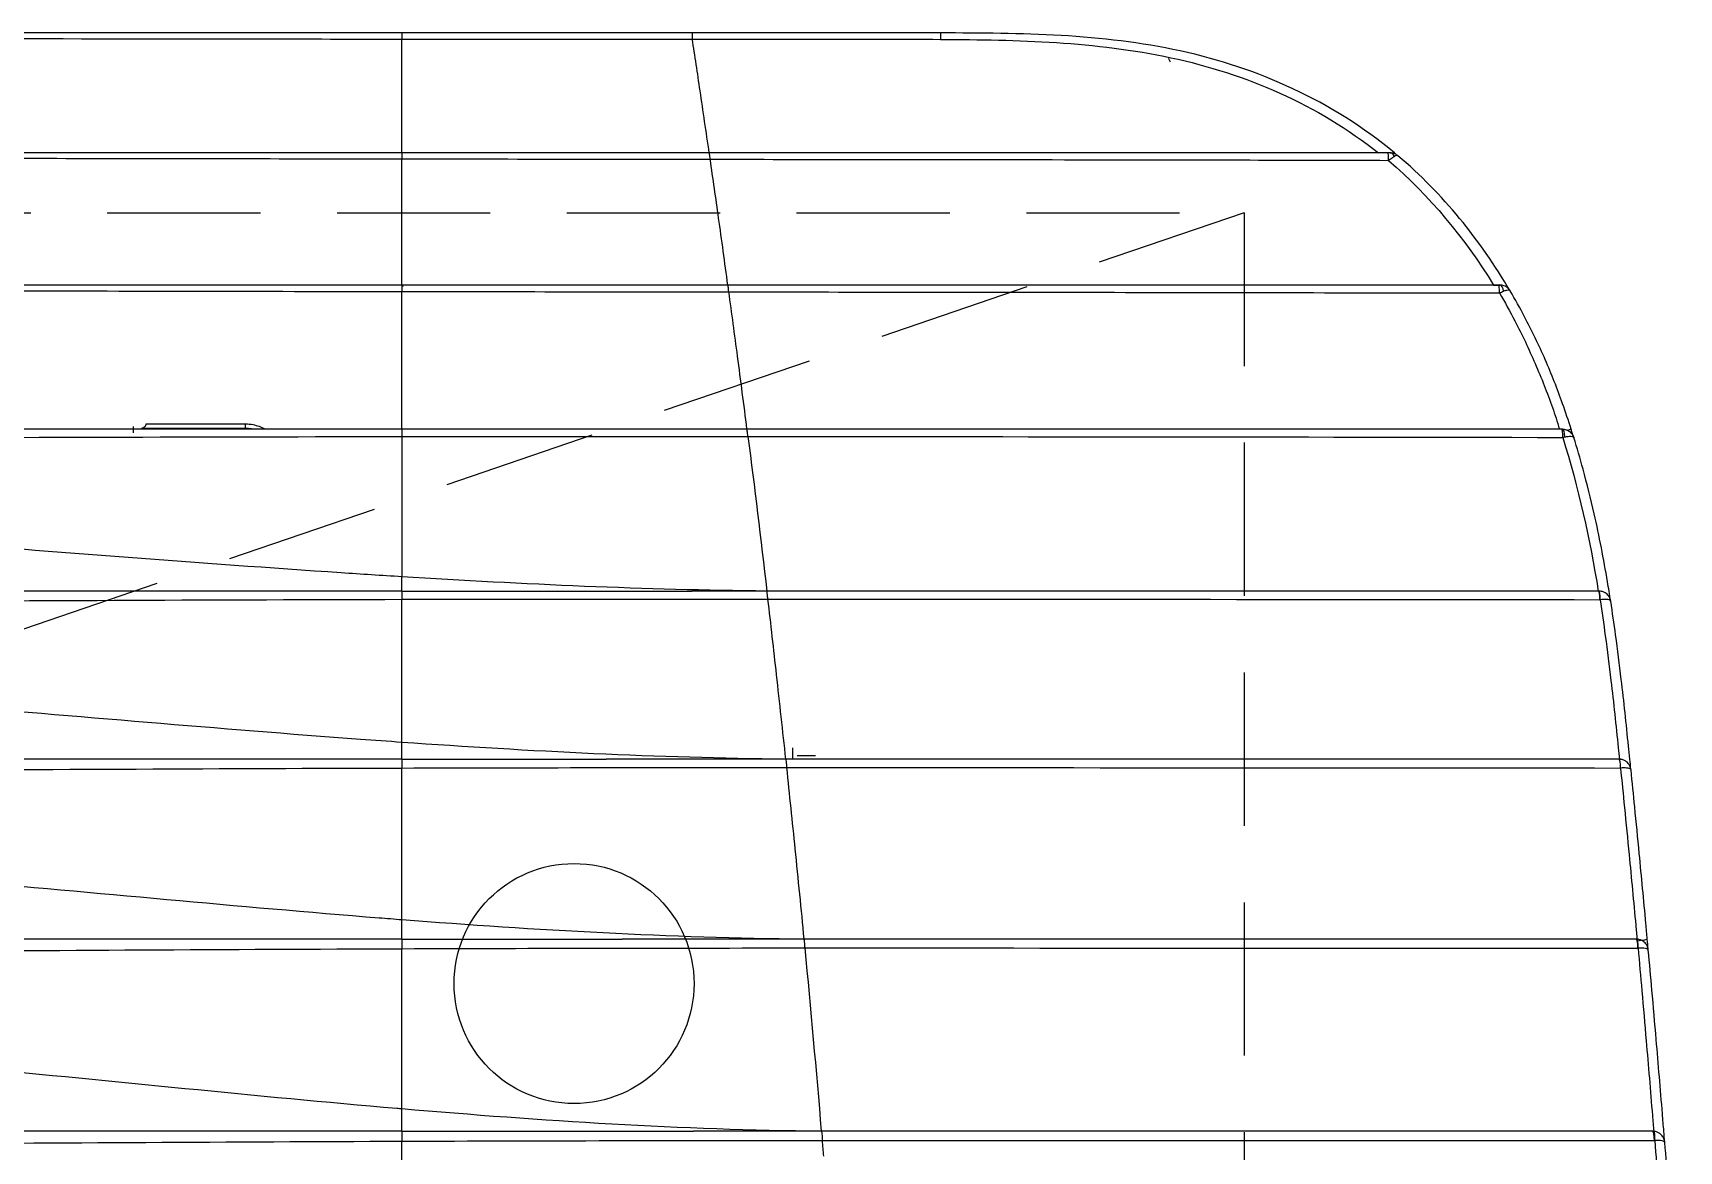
# Model space of a CAD drawing. Header units: inches. Extents: x -4181 to 116552, y 25636 to 44656.
# Drawn here: x 20272.8 to 20407.2, y 39622.4 to 39713.6 of the extents above; entities that cross this region are included whole.
import ezdxf

# ---------------------------------------------------------------- set-up
doc = ezdxf.new("R2010")
doc.units = ezdxf.units.IN
doc.header["$LTSCALE"] = 50
doc.header["$MEASUREMENT"] = 0
doc.linetypes.add('HIDDEN', pattern=[0.375, 0.25, -0.125])

# ---------------------------------------------------------------- blocks, each defined once
blk = doc.blocks.new('acrjtlf')
at = {"color": 1, "linetype": 'HIDDEN'}
blk.add_line((1570010.6, 1745562.22), (1571303.38, 1746002.87), dxfattribs=at)
at = {"color": 8}
for p, q in [((1569977.26, 1745637.14), (1569977.26, 1745637.14)), ((1569978.6, 1745621.48), (1569978.6, 1745621.48)), ((1570047.08, 1745606.49), (1570045.58, 1745606.49)), ((1570061.12, 1745579.86), (1570061.12, 1745579.86)), ((1570093.98, 1745579.81), (1570093.98, 1745579.86)), ((1569989.75, 1745568.11), (1569989.74, 1745568.11)), ((1570054.28, 1745568.11), (1570054.28, 1745568.11))]:
    blk.add_line(p, q, dxfattribs=at)
at = {"color": 1, "linetype": 'HIDDEN'}
blk.add_lwpolyline([(1571303.38, 1746002.87), (1571303.38, 1745562.22), (1570010.6, 1745562.22), (1570010.6, 1746002.87)], close=True, dxfattribs=at)
at = {"color": 8, "ltscale": 5}
blk.add_circle((1570065.29, 1745625.09), 9.79, dxfattribs=at)
at = {"color": 8}
for centre, major_axis, ratio, start_param, end_param in [((1569977.24, 1745637.93), (0.066, 0.781), 0.161273, 1.629867, 3.14204), ((1569977.26, 1745637.93), (0, -0.783), 0.165536, 4.757669, 6.283185), ((1569978.59, 1745622.26), (0.051, 0.782), 0.150698, 1.642644, 3.141934), ((1569978.6, 1745622.26), (0, -0.783), 0.154906, 4.774382, 6.283185), ((1569980.01, 1745607.57), (0.032, 0.783), 0.136296, 1.657406, 3.14181), ((1569980.01, 1745607.57), (0, -0.783), 0.139682, 4.79332, 6.283185), ((1569981.66, 1745593.86), (0, 0.783), 0.145746, 1.678566, 3.141593), ((1569981.67, 1745593.86), (0, -0.783), 0.119511, 4.816375, 6.283185), ((1569984.64, 1745580.64), (0, -0.783), 0.265872, 4.896749, 6.283185), ((1569984.68, 1745580.64), (0, -0.783), 0.09375, 4.847187, 6.283185), ((1570092.12, 1745579.52), (0, -0.294), 0.031187, 3.141593, 4.985372), ((1569989.74, 1745568.89), (0, 0.783), 0.414276, 1.924747, 3.141593), ((1569989.83, 1745568.89), (0, -0.783), 0.065781, 4.887072, 6.283185), ((1570079.07, 1745568), (0.185, 0.228), 0.187592, 5.682169, 6.283185), ((1569998.69, 1745558.12), (0, 0.783), 0.561889, 2.263316, 3.141593), ((1569998.86, 1745558.12), (0, -0.783), 0.036559, 4.947692, 6.283185), ((1570016.62, 1745550.11), (-0.173, 0.458), 0.136261, 1.898046, 3.142386)]:
    blk.add_ellipse(centre, major_axis=major_axis, ratio=ratio, start_param=start_param, end_param=end_param, dxfattribs=at)
for points, degree, knots in [([(1569975.12, 1745653.79), (1569975.12, 1745653.79), (1569975.12, 1745653.79), (1569975.15, 1745653.27), (1569975.19, 1745652.75), (1569975.37, 1745650.09), (1569975.53, 1745647.96), (1569975.79, 1745644.4), (1569975.9, 1745642.98), (1569976.1, 1745640.38), (1569976.19, 1745639.21), (1569976.28, 1745638.05)], 3, [0, 0, 0, 0, 0.000004, 0.000004, 0.099857, 0.099857, 0.50649, 0.50649, 0.77742, 0.77742, 1, 1, 1, 1]), ([(1569977.11, 1745637.89), (1569977.01, 1745639.13), (1569976.92, 1745640.37), (1569976.71, 1745643.05), (1569976.6, 1745644.48), (1569976.34, 1745648.06), (1569976.18, 1745650.21), (1569976, 1745652.84), (1569975.97, 1745653.31), (1569975.94, 1745653.79), (1569975.94, 1745653.79), (1569975.94, 1745653.79)], 3, [0, 0, 0, 0, 0.233824, 0.233824, 0.504066, 0.504066, 0.909668, 0.909668, 0.999996, 0.999996, 1, 1, 1, 1]), ([(1570079.34, 1745651.74), (1570079.34, 1745650.65), (1570079.34, 1745648.45), (1570079.34, 1745645.06), (1570079.34, 1745641.55), (1570079.34, 1745639.16), (1570079.34, 1745637.95)], 3, [0, 0, 0, 0, 0.238876, 0.485318, 0.739101, 1, 1, 1, 1]), ([(1569976.28, 1745638.05), (1569976.28, 1745638.05), (1569976.28, 1745638.04), (1569976.29, 1745638.03), (1569976.3, 1745638.01), (1569976.34, 1745637.98), (1569976.37, 1745637.96), (1569976.46, 1745637.93), (1569976.54, 1745637.92), (1569976.69, 1745637.9), (1569976.77, 1745637.89), (1569976.93, 1745637.89), (1569977.02, 1745637.89), (1569977.11, 1745637.89)], 3, [0, 0, 0, 0, 0.004579, 0.004579, 0.181838, 0.181838, 0.349144, 0.349144, 0.6109, 0.6109, 0.796796, 0.796796, 1, 1, 1, 1]), ([(1569976.28, 1745638.05), (1569976.28, 1745638.04), (1569976.28, 1745638.04), (1569976.29, 1745637.96), (1569976.31, 1745637.88), (1569976.36, 1745637.73), (1569976.39, 1745637.66), (1569976.5, 1745637.5), (1569976.58, 1745637.41), (1569976.75, 1745637.28), (1569976.82, 1745637.24), (1569976.99, 1745637.18), (1569977.08, 1745637.16), (1569977.18, 1745637.15)], 3, [0, 0, 0, 0, 0.004579, 0.004579, 0.181841, 0.181841, 0.349149, 0.349149, 0.610898, 0.610898, 0.796793, 0.796793, 1, 1, 1, 1]), ([(1570045.03, 1745637.89), (1570039.37, 1745637.89), (1570033.71, 1745637.89), (1570022.25, 1745637.89), (1570016.44, 1745637.89), (1570004.18, 1745637.89), (1569997.74, 1745637.89), (1569986.58, 1745637.89), (1569981.85, 1745637.89), (1569977.13, 1745637.89)], 3, [0, 0, 0, 0, 0.249054, 0.249054, 0.505367, 0.505367, 0.790188, 0.790188, 1, 1, 1, 1]), ([(1570045.09, 1745637.14), (1570045.09, 1745637.16), (1570045.08, 1745637.2), (1570045.06, 1745637.5), (1570045.04, 1745637.76), (1570045.03, 1745637.89)], 3, [0, 0, 0, 0, 0.333195, 0.666203, 1, 1, 1, 1]), ([(1570162.93, 1745638.33), (1570148.99, 1745638.33), (1570135.06, 1745638.25), (1570107.19, 1745638.08), (1570093.26, 1745638), (1570079.34, 1745637.95)], 3, [0, 0, 0, 0, 0.5, 0.5, 1, 1, 1, 1]), ([(1570079.34, 1745637.14), (1570079.34, 1745637.18), (1570079.34, 1745637.23), (1570079.34, 1745637.59), (1570079.34, 1745637.84), (1570079.34, 1745637.95)], 3, [0, 0, 0, 0, 0.392153, 0.725723, 1, 1, 1, 1]), ([(1569976.36, 1745637.14), (1569976.36, 1745637.14), (1569976.36, 1745637.14), (1569976.4, 1745636.67), (1569976.44, 1745636.19), (1569976.64, 1745633.7), (1569976.81, 1745631.68), (1569977.1, 1745628.32), (1569977.21, 1745626.97), (1569977.43, 1745624.54), (1569977.53, 1745623.45), (1569977.63, 1745622.37)], 3, [0, 0, 0, 0, 0.000004, 0.000004, 0.096735, 0.096735, 0.506429, 0.506429, 0.779373, 0.779373, 1, 1, 1, 1]), ([(1569978.47, 1745622.21), (1569978.36, 1745623.37), (1569978.26, 1745624.53), (1569978.03, 1745627.04), (1569977.92, 1745628.4), (1569977.63, 1745631.79), (1569977.46, 1745633.83), (1569977.26, 1745636.29), (1569977.22, 1745636.72), (1569977.19, 1745637.14), (1569977.19, 1745637.14), (1569977.19, 1745637.14)], 3, [0, 0, 0, 0, 0.232545, 0.232545, 0.504897, 0.504897, 0.913704, 0.913704, 0.999996, 0.999996, 1, 1, 1, 1]), ([(1569977.26, 1745637.14), (1569981.97, 1745637.14), (1569986.7, 1745637.14), (1569997.85, 1745637.14), (1570004.28, 1745637.14), (1570016.53, 1745637.14), (1570022.33, 1745637.14), (1570033.79, 1745637.14), (1570039.44, 1745637.14), (1570045.09, 1745637.14)], 3, [0, 0, 0, 0, 0.20974, 0.20974, 0.494552, 0.494552, 0.750903, 0.750903, 1, 1, 1, 1]), ([(1570079.34, 1745635.32), (1570079.48, 1745635.31), (1570091.17, 1745634.31), (1570102.82, 1745633.06), (1570114.34, 1745631.99)], 3, [0, 0, 0, 0, 0.011752, 1, 1, 1, 1]), ([(1570079.34, 1745635.32), (1570079.34, 1745634.29), (1570079.34, 1745632.2), (1570079.34, 1745628.98), (1570079.34, 1745625.65), (1570079.34, 1745623.39), (1570079.34, 1745622.25)], 3, [0, 0, 0, 0, 0.238679, 0.484981, 0.738792, 1, 1, 1, 1]), ([(1569977.63, 1745622.37), (1569977.63, 1745622.37), (1569977.63, 1745622.37), (1569977.63, 1745622.36), (1569977.63, 1745622.36), (1569977.63, 1745622.34), (1569977.64, 1745622.32), (1569977.68, 1745622.29), (1569977.71, 1745622.28), (1569977.81, 1745622.25), (1569977.89, 1745622.23), (1569978.05, 1745622.21), (1569978.12, 1745622.21), (1569978.28, 1745622.21), (1569978.37, 1745622.21), (1569978.47, 1745622.21)], 3, [0, 0, 0, 0, 0.004554, 0.004554, 0.044272, 0.044272, 0.184889, 0.184889, 0.355045, 0.355045, 0.613023, 0.613023, 0.798214, 0.798214, 1, 1, 1, 1]), ([(1569977.63, 1745622.37), (1569977.63, 1745622.37), (1569977.63, 1745622.36), (1569977.63, 1745622.34), (1569977.63, 1745622.32), (1569977.64, 1745622.24), (1569977.66, 1745622.18), (1569977.71, 1745622.05), (1569977.74, 1745621.98), (1569977.85, 1745621.81), (1569977.94, 1745621.73), (1569978.1, 1745621.61), (1569978.18, 1745621.57), (1569978.35, 1745621.5), (1569978.44, 1745621.48), (1569978.54, 1745621.48)], 3, [0, 0, 0, 0, 0.004555, 0.004555, 0.044275, 0.044275, 0.184893, 0.184893, 0.355049, 0.355049, 0.61302, 0.61302, 0.79821, 0.79821, 1, 1, 1, 1]), ([(1569977.71, 1745621.48), (1569977.71, 1745621.48), (1569977.71, 1745621.48), (1569977.75, 1745621.05), (1569977.79, 1745620.62), (1569978, 1745618.29), (1569978.18, 1745616.39), (1569978.49, 1745613.22), (1569978.61, 1745611.95), (1569978.84, 1745609.68), (1569978.94, 1745608.67), (1569979.04, 1745607.67)], 3, [0, 0, 0, 0, 0.000004, 0.000004, 0.093122, 0.093122, 0.506225, 0.506225, 0.781415, 0.781415, 1, 1, 1, 1]), ([(1569979.9, 1745607.51), (1569979.79, 1745608.58), (1569979.68, 1745609.66), (1569979.45, 1745612.01), (1569979.32, 1745613.29), (1569979.01, 1745616.5), (1569978.83, 1745618.42), (1569978.62, 1745620.72), (1569978.59, 1745621.1), (1569978.55, 1745621.48), (1569978.55, 1745621.48), (1569978.55, 1745621.48)], 3, [0, 0, 0, 0, 0.231179, 0.231179, 0.505815, 0.505815, 0.918087, 0.918087, 0.999996, 0.999996, 1, 1, 1, 1]), ([(1569978.6, 1745621.48), (1569994.14, 1745621.48), (1570012.04, 1745621.48), (1570028.83, 1745621.48), (1570046.51, 1745621.48)], 2, [0, 0, 0, 0.492905, 0.492905, 1, 1, 1]), ([(1570046.44, 1745622.19), (1570046.45, 1745622.06), (1570046.47, 1745621.81), (1570046.5, 1745621.53), (1570046.51, 1745621.5), (1570046.51, 1745621.48)], 3, [0, 0, 0, 0, 0.336886, 0.669865, 1, 1, 1, 1]), ([(1570046.51, 1745621.48), (1570046.75, 1745619.02), (1570047.21, 1745614.34), (1570047.7, 1745609.68), (1570047.93, 1745607.47)], 3, [0, 0, 0, 0, 0.524499, 1, 1, 1, 1]), ([(1570164.46, 1745622.66), (1570150.27, 1745622.66), (1570136.08, 1745622.57), (1570107.7, 1745622.38), (1570093.51, 1745622.3), (1570079.34, 1745622.25)], 3, [0, 0, 0, 0, 0.5, 0.5, 1, 1, 1, 1]), ([(1570079.34, 1745621.48), (1570079.34, 1745621.51), (1570079.34, 1745621.56), (1570079.34, 1745621.9), (1570079.34, 1745622.14), (1570079.34, 1745622.25)], 3, [0, 0, 0, 0, 0.394601, 0.728178, 1, 1, 1, 1]), ([(1570079.34, 1745619.9), (1570079.96, 1745619.85), (1570092.15, 1745618.89), (1570104.3, 1745617.69), (1570115.85, 1745616.71)], 3, [0, 0, 0, 0, 0.050839, 1, 1, 1, 1]), ([(1570079.34, 1745619.9), (1570079.34, 1745618.92), (1570079.34, 1745616.92), (1570079.34, 1745613.87), (1570079.34, 1745610.72), (1570079.34, 1745608.59), (1570079.34, 1745607.51)], 3, [0, 0, 0, 0, 0.238264, 0.484327, 0.738251, 1, 1, 1, 1]), ([(1569979.04, 1745607.67), (1569979.04, 1745607.67), (1569979.04, 1745607.67), (1569979.04, 1745607.66), (1569979.04, 1745607.65), (1569979.05, 1745607.63), (1569979.06, 1745607.62), (1569979.1, 1745607.59), (1569979.14, 1745607.57), (1569979.24, 1745607.54), (1569979.32, 1745607.52), (1569979.47, 1745607.51), (1569979.55, 1745607.5), (1569979.71, 1745607.5), (1569979.8, 1745607.5), (1569979.9, 1745607.51)], 3, [0, 0, 0, 0, 0.004516, 0.004516, 0.060274, 0.060274, 0.189768, 0.189768, 0.363921, 0.363921, 0.61661, 0.61661, 0.800474, 0.800474, 1, 1, 1, 1]), ([(1569979.04, 1745607.67), (1569979.04, 1745607.67), (1569979.04, 1745607.67), (1569979.04, 1745607.64), (1569979.05, 1745607.61), (1569979.06, 1745607.53), (1569979.08, 1745607.47), (1569979.13, 1745607.34), (1569979.17, 1745607.27), (1569979.28, 1745607.1), (1569979.37, 1745607.02), (1569979.54, 1745606.91), (1569979.62, 1745606.87), (1569979.79, 1745606.81), (1569979.88, 1745606.79), (1569979.97, 1745606.79)], 3, [0, 0, 0, 0, 0.004516, 0.004516, 0.060277, 0.060277, 0.189772, 0.189772, 0.363924, 0.363924, 0.616606, 0.616606, 0.800469, 0.800469, 1, 1, 1, 1]), ([(1569979.05, 1745607.62), (1569979.08, 1745607.34), (1569979.11, 1745607.07), (1569979.17, 1745606.43), (1569979.21, 1745606.07), (1569979.43, 1745603.91), (1569979.62, 1745602.09), (1569979.98, 1745599.07), (1569980.13, 1745597.86), (1569980.42, 1745595.74), (1569980.55, 1745594.82), (1569980.7, 1745593.91)], 3, [0, 0, 0, 0, 0.060502, 0.060502, 0.138457, 0.138457, 0.534383, 0.534383, 0.798681, 0.798681, 1, 1, 1, 1]), ([(1569981.57, 1745593.78), (1569981.42, 1745594.76), (1569981.28, 1745595.74), (1569980.97, 1745597.94), (1569980.82, 1745599.15), (1569980.46, 1745602.2), (1569980.27, 1745604.03), (1569980.05, 1745606.17), (1569980.02, 1745606.48), (1569979.99, 1745606.79), (1569979.99, 1745606.79), (1569979.99, 1745606.79)], 3, [0, 0, 0, 0, 0.227114, 0.227114, 0.507581, 0.507581, 0.928515, 0.928515, 0.999968, 0.999968, 1, 1, 1, 1]), ([(1570048.01, 1745606.79), (1570048.01, 1745606.81), (1570048, 1745606.84), (1570047.97, 1745607.1), (1570047.95, 1745607.35), (1570047.93, 1745607.47)], 3, [0, 0, 0, 0, 0.326547, 0.659518, 1, 1, 1, 1]), ([(1570048.01, 1745606.79), (1570048.26, 1745604.49), (1570048.74, 1745600.11), (1570049.23, 1745595.77), (1570049.47, 1745593.73)], 3, [0, 0, 0, 0, 0.524989, 1, 1, 1, 1]), ([(1570166.08, 1745607.89), (1570151.62, 1745607.89), (1570137.16, 1745607.79), (1570108.24, 1745607.62), (1570093.79, 1745607.55), (1570079.34, 1745607.51)], 3, [0, 0, 0, 0, 0.5, 0.5, 1, 1, 1, 1]), ([(1570079.34, 1745606.79), (1570079.34, 1745606.82), (1570079.34, 1745606.87), (1570079.34, 1745607.18), (1570079.34, 1745607.41), (1570079.34, 1745607.51)], 3, [0, 0, 0, 0, 0.395935, 0.729503, 1, 1, 1, 1]), ([(1570079.34, 1745605.42), (1570080.47, 1745605.34), (1570093.18, 1745604.43), (1570105.87, 1745603.28), (1570117.43, 1745602.37)], 3, [0, 0, 0, 0, 0.088816, 1, 1, 1, 1]), ([(1570079.34, 1745605.42), (1570079.34, 1745604.5), (1570079.34, 1745602.63), (1570079.34, 1745599.76), (1570079.34, 1745596.78), (1570079.34, 1745594.77), (1570079.34, 1745593.75)], 3, [0, 0, 0, 0, 0.235363, 0.480412, 0.73527, 1, 1, 1, 1]), ([(1569980.7, 1745593.91), (1569980.7, 1745593.91), (1569980.7, 1745593.91), (1569980.7, 1745593.9), (1569980.7, 1745593.9), (1569980.71, 1745593.88), (1569980.72, 1745593.86), (1569980.76, 1745593.83), (1569980.79, 1745593.81), (1569980.89, 1745593.78), (1569980.97, 1745593.77), (1569981.12, 1745593.76), (1569981.2, 1745593.76), (1569981.36, 1745593.76), (1569981.46, 1745593.77), (1569981.55, 1745593.78)], 3, [0, 0, 0, 0, 0.004561, 0.004561, 0.045321, 0.045321, 0.183106, 0.183106, 0.351747, 0.351747, 0.609125, 0.609125, 0.796595, 0.796595, 1, 1, 1, 1]), ([(1569980.7, 1745593.91), (1569980.7, 1745593.91), (1569980.7, 1745593.9), (1569980.7, 1745593.88), (1569980.7, 1745593.86), (1569980.72, 1745593.78), (1569980.74, 1745593.72), (1569980.8, 1745593.59), (1569980.84, 1745593.53), (1569980.95, 1745593.37), (1569981.04, 1745593.29), (1569981.22, 1745593.18), (1569981.3, 1745593.14), (1569981.47, 1745593.09), (1569981.57, 1745593.08), (1569981.66, 1745593.08)], 3, [0, 0, 0, 0, 0.00456, 0.00456, 0.045326, 0.045326, 0.183125, 0.183125, 0.351772, 0.351772, 0.609152, 0.609152, 0.796616, 0.796616, 1, 1, 1, 1]), ([(1570049.47, 1745593.73), (1570049.49, 1745593.61), (1570049.51, 1745593.37), (1570049.54, 1745593.13), (1570049.55, 1745593.1), (1570049.55, 1745593.08)], 3, [0, 0, 0, 0, 0.344544, 0.677528, 1, 1, 1, 1]), ([(1570167.76, 1745594.11), (1570153.02, 1745594.11), (1570138.28, 1745594.01), (1570108.8, 1745593.85), (1570094.07, 1745593.78), (1570079.34, 1745593.75)], 3, [0, 0, 0, 0, 0.5, 0.5, 1, 1, 1, 1]), ([(1570079.34, 1745593.08), (1570079.34, 1745593.1), (1570079.34, 1745593.15), (1570079.34, 1745593.44), (1570079.34, 1745593.65), (1570079.34, 1745593.75)], 3, [0, 0, 0, 0, 0.395907, 0.729457, 1, 1, 1, 1]), ([(1569980.83, 1745593.08), (1569980.83, 1745593.08), (1569980.83, 1745593.08), (1569980.87, 1745592.82), (1569980.92, 1745592.57), (1569981.27, 1745590.46), (1569981.63, 1745588.61), (1569982.32, 1745585.55), (1569982.63, 1745584.33), (1569983.19, 1745582.26), (1569983.44, 1745581.4), (1569983.71, 1745580.55)], 3, [0, 0, 0, 0, 0.000005, 0.000005, 0.060466, 0.060466, 0.498822, 0.498822, 0.791344, 0.791344, 1, 1, 1, 1]), ([(1570079.34, 1745591.91), (1570081, 1745591.81), (1570094.24, 1745590.95), (1570107.47, 1745589.86), (1570119.05, 1745589.03)], 3, [0, 0, 0, 0, 0.124687, 1, 1, 1, 1]), ([(1570079.34, 1745580.47), (1570079.34, 1745581.82), (1570079.34, 1745584.42), (1570079.34, 1745588.24), (1570079.34, 1745590.72), (1570079.34, 1745591.91)], 3, [0, 0, 0, 0, 0.356444, 0.689662, 1, 1, 1, 1]), ([(1569984.44, 1745580.5), (1569984.34, 1745580.48), (1569984.25, 1745580.46), (1569984.09, 1745580.45), (1569984.02, 1745580.44), (1569983.88, 1745580.45), (1569983.81, 1745580.46), (1569983.74, 1745580.5), (1569983.72, 1745580.52), (1569983.71, 1745580.55), (1569983.71, 1745580.55), (1569983.71, 1745580.55)], 3, [0, 0, 0, 0, 0.244338, 0.244338, 0.46683, 0.46683, 0.78498, 0.78498, 0.994908, 0.994908, 1, 1, 1, 1]), ([(1569984.64, 1745579.86), (1569984.54, 1745579.86), (1569984.44, 1745579.88), (1569984.26, 1745579.94), (1569984.17, 1745579.98), (1569983.99, 1745580.1), (1569983.89, 1745580.2), (1569983.78, 1745580.38), (1569983.74, 1745580.46), (1569983.71, 1745580.54), (1569983.71, 1745580.54), (1569983.71, 1745580.55)], 3, [0, 0, 0, 0, 0.244299, 0.244299, 0.466785, 0.466785, 0.784954, 0.784954, 0.994912, 0.994912, 1, 1, 1, 1]), ([(1569983.72, 1745580.55), (1569983.76, 1745580.42), (1569983.8, 1745580.29), (1569983.87, 1745580.06), (1569983.9, 1745579.96), (1569983.93, 1745579.86), (1569983.93, 1745579.86), (1569983.93, 1745579.86)], 3, [0, 0, 0, 0, 0.553326, 0.553326, 0.999919, 0.999919, 1, 1, 1, 1]), ([(1569983.93, 1745579.86), (1569983.93, 1745579.86), (1569983.93, 1745579.86), (1569984.15, 1745579.17), (1569984.38, 1745578.48), (1569985.05, 1745576.58), (1569985.53, 1745575.38), (1569986.56, 1745573.01), (1569987.13, 1745571.84), (1569988.1, 1745569.99), (1569988.49, 1745569.29), (1569988.9, 1745568.59)], 3, [0, 0, 0, 0, 0.000005, 0.000005, 0.176011, 0.176011, 0.489497, 0.489497, 0.803985, 0.803985, 1, 1, 1, 1]), ([(1569989.78, 1745568.76), (1569989.34, 1745569.5), (1569988.92, 1745570.26), (1569987.93, 1745572.17), (1569987.38, 1745573.33), (1569986.35, 1745575.7), (1569985.88, 1745576.9), (1569985.25, 1745578.69), (1569985.06, 1745579.27), (1569984.88, 1745579.86)], 3, [0, 0, 0, 0, 0.213946, 0.213946, 0.53186, 0.53186, 0.848701, 0.848701, 1, 1, 1, 1]), ([(1570051.1, 1745580.46), (1570051.11, 1745580.38), (1570051.12, 1745580.3), (1570051.14, 1745580.15), (1570051.15, 1745580.08), (1570051.16, 1745579.97), (1570051.17, 1745579.93), (1570051.18, 1745579.87), (1570051.18, 1745579.86), (1570051.18, 1745579.86)], 3, [0, 0, 0, 0, 0.251918, 0.251918, 0.503947, 0.503947, 0.754391, 0.754391, 1, 1, 1, 1]), ([(1570051.18, 1745579.86), (1570051.43, 1745577.87), (1570051.92, 1745574.1), (1570052.42, 1745570.4), (1570052.66, 1745568.67)], 3, [0, 0, 0, 0, 0.525747, 1, 1, 1, 1]), ([(1570169.53, 1745580.72), (1570154.5, 1745580.72), (1570139.47, 1745580.65), (1570109.4, 1745580.53), (1570094.37, 1745580.49), (1570079.34, 1745580.47)], 3, [0, 0, 0, 0, 0.5, 0.5, 1, 1, 1, 1]), ([(1570079.35, 1745579.86), (1570079.34, 1745579.91), (1570079.34, 1745579.99), (1570079.34, 1745580.33), (1570079.34, 1745580.47)], 3, [0, 0, 0, 0, 0.569783, 1, 1, 1, 1]), ([(1570092.11, 1745579.44), (1570091.9, 1745579.44), (1570091.69, 1745579.46), (1570091.16, 1745579.56), (1570090.83, 1745579.69), (1570090.53, 1745579.85)], 3, [0, 0, 0, 0, 0.377066, 0.377066, 1, 1, 1, 1]), ([(1570100.22, 1745579.44), (1570100.23, 1745579.49), (1570100.25, 1745579.6), (1570100.39, 1745579.77), (1570100.52, 1745579.79), (1570100.6, 1745579.81)], 3, [0, 0, 0, 0, 0.219574, 0.500671, 1, 1, 1, 1]), ([(1569988.9, 1745568.59), (1569988.9, 1745568.59), (1569988.9, 1745568.59), (1569988.92, 1745568.57), (1569988.94, 1745568.55), (1569989.03, 1745568.53), (1569989.1, 1745568.53), (1569989.26, 1745568.56), (1569989.35, 1745568.59), (1569989.44, 1745568.62)], 3, [0, 0, 0, 0, 0.00621, 0.00621, 0.286125, 0.286125, 0.666926, 0.666926, 1, 1, 1, 1]), ([(1569988.9, 1745568.59), (1569988.9, 1745568.59), (1569988.9, 1745568.59), (1569988.95, 1745568.51), (1569989.01, 1745568.43), (1569989.18, 1745568.28), (1569989.29, 1745568.21), (1569989.52, 1745568.13), (1569989.63, 1745568.11), (1569989.74, 1745568.11)], 3, [0, 0, 0, 0, 0.006203, 0.006203, 0.286153, 0.286153, 0.666961, 0.666961, 1, 1, 1, 1]), ([(1569989.74, 1745568.11), (1569989.75, 1745568.11), (1569989.75, 1745568.11), (1569989.78, 1745568.11), (1569989.8, 1745568.11), (1569989.83, 1745568.11)], 3, [0, 0, 0, 0, 0.078683, 0.078683, 1, 1, 1, 1]), ([(1569990.26, 1745568.11), (1569990.09, 1745568.11), (1569989.92, 1745568.11), (1569989.77, 1745568.11), (1569989.76, 1745568.11), (1569989.75, 1745568.11)], 3, [0, 0, 0, 0, 0.941032, 0.941032, 1, 1, 1, 1]), ([(1570052.66, 1745568.67), (1570043.97, 1745568.68), (1570035.29, 1745568.69), (1570016.98, 1745568.71), (1570007.36, 1745568.73), (1569995.08, 1745568.75), (1569992.43, 1745568.75), (1569989.78, 1745568.76)], 3, [0, 0, 0, 0, 0.413984, 0.413984, 0.873443, 0.873443, 1, 1, 1, 1]), ([(1569989.83, 1745568.11), (1569992.48, 1745568.11), (1569995.13, 1745568.11), (1570007.4, 1745568.11), (1570017.03, 1745568.11), (1570035.35, 1745568.11), (1570044.04, 1745568.11), (1570052.74, 1745568.11)], 3, [0, 0, 0, 0, 0.12646, 0.12646, 0.585568, 0.585568, 1, 1, 1, 1]), ([(1569990.26, 1745568.11), (1570000.44, 1745568.11), (1570010.62, 1745568.11), (1570031.34, 1745568.11), (1570041.88, 1745568.11), (1570052.53, 1745568.11), (1570052.64, 1745568.11), (1570052.74, 1745568.11)], 3, [0, 0, 0, 0, 0.488967, 0.488967, 0.995055, 0.995055, 1, 1, 1, 1]), ([(1570079.35, 1745568.64), (1570070.45, 1745568.65), (1570061.55, 1745568.66), (1570052.66, 1745568.67), (1570052.66, 1745568.67), (1570052.66, 1745568.67)], 3, [0, 0, 0, 0, 0.999998, 0.999998, 1, 1, 1, 1]), ([(1570052.66, 1745568.67), (1570052.67, 1745568.59), (1570052.69, 1745568.43), (1570052.71, 1745568.25), (1570052.73, 1745568.13), (1570052.73, 1745568.12), (1570052.74, 1745568.11)], 3, [0, 0, 0, 0, 0.261241, 0.499485, 0.75052, 1, 1, 1, 1]), ([(1570052.74, 1745568.11), (1570052.99, 1745566.27), (1570053.47, 1745562.8), (1570053.95, 1745559.42), (1570054.18, 1745557.85)], 3, [0, 0, 0, 0, 0.525941, 1, 1, 1, 1]), ([(1570171.28, 1745568.52), (1570161.48, 1745568.52), (1570151.68, 1745568.53), (1570131.91, 1745568.55), (1570121.95, 1745568.56), (1570101.79, 1745568.6), (1570091.6, 1745568.62), (1570080.72, 1745568.64), (1570080.03, 1745568.64), (1570079.35, 1745568.64)], 3, [0, 0, 0, 0, 0.319811, 0.319811, 0.644923, 0.644923, 0.97758, 0.97758, 1, 1, 1, 1]), ([(1570079.35, 1745568.11), (1570080.04, 1745568.11), (1570080.73, 1745568.11), (1570091.62, 1745568.11), (1570101.81, 1745568.11), (1570121.96, 1745568.11), (1570131.92, 1745568.11), (1570151.7, 1745568.11), (1570161.52, 1745568.11), (1570171.34, 1745568.11)], 3, [0, 0, 0, 0, 0.022631, 0.022631, 0.354983, 0.354983, 0.679805, 0.679805, 1, 1, 1, 1]), ([(1570079.35, 1745568.11), (1570079.35, 1745565.96), (1570079.35, 1745562.44), (1570079.35, 1745559.11), (1570079.35, 1745557.82)], 3, [0, 0, 0, 0, 0.610788, 1, 1, 1, 1]), ([(1569998.06, 1745557.57), (1569998.06, 1745557.57), (1569998.06, 1745557.57), (1569998.08, 1745557.55), (1569998.11, 1745557.54), (1569998.19, 1745557.55), (1569998.23, 1745557.56), (1569998.3, 1745557.59), (1569998.33, 1745557.6), (1569998.35, 1745557.62)], 3, [0, 0, 0, 0, 0.00913, 0.00913, 0.424234, 0.424234, 0.800681, 0.800681, 1, 1, 1, 1]), ([(1569998.06, 1745557.57), (1569998.06, 1745557.57), (1569998.06, 1745557.57), (1569998.14, 1745557.5), (1569998.22, 1745557.45), (1569998.39, 1745557.38), (1569998.47, 1745557.36), (1569998.6, 1745557.34), (1569998.65, 1745557.34), (1569998.69, 1745557.34)], 3, [0, 0, 0, 0, 0.009114, 0.009114, 0.424228, 0.424228, 0.805411, 0.805411, 1, 1, 1, 1]), ([(1569998.09, 1745557.55), (1569998.09, 1745557.55), (1569998.09, 1745557.55), (1569998.11, 1745557.53), (1569998.16, 1745557.49), (1569998.24, 1745557.43), (1569998.3, 1745557.37), (1569998.33, 1745557.35), (1569998.34, 1745557.34)], 3, [0, 0, 0, 0, 0.055082, 0.234218, 0.553132, 0.775516, 0.931039, 1, 1, 1, 1]), ([(1569998.34, 1745557.34), (1570000.86, 1745555.23), (1570003.68, 1745553.48), (1570009.57, 1745550.73), (1570012.64, 1745549.71), (1570022.21, 1745547.62), (1570028.84, 1745547.55), (1570035.4, 1745547.55)], 3, [0, 0, 0, 0, 0.25, 0.25, 0.5, 0.5, 1, 1, 1, 1]), ([(1569998.69, 1745557.34), (1569998.68, 1745557.34), (1569998.66, 1745557.34), (1569998.57, 1745557.34), (1569998.5, 1745557.34), (1569998.41, 1745557.34), (1569998.38, 1745557.34), (1569998.35, 1745557.34), (1569998.34, 1745557.34), (1569998.34, 1745557.34)], 3, [0, 0, 0, 0, 0.088851, 0.088851, 0.481031, 0.481031, 0.789211, 0.789211, 1, 1, 1, 1]), ([(1569998.84, 1745557.94), (1569998.73, 1745557.86), (1569998.62, 1745557.79), (1569998.51, 1745557.72), (1569998.5, 1745557.71), (1569998.44, 1745557.67), (1569998.39, 1745557.64), (1569998.35, 1745557.62)], 3, [0, 0, 0, 0, 0.602639, 0.602639, 0.700862, 0.700862, 1, 1, 1, 1]), ([(1569998.69, 1745557.34), (1569998.71, 1745557.34), (1569998.72, 1745557.34), (1569998.78, 1745557.34), (1569998.82, 1745557.34), (1569998.86, 1745557.34)], 3, [0, 0, 0, 0, 0.27435, 0.27435, 1, 1, 1, 1]), ([(1570054.18, 1745557.85), (1570054.18, 1745557.85), (1570054.18, 1745557.85), (1570050.26, 1745557.86), (1570046.34, 1745557.86), (1570037.04, 1745557.87), (1570031.66, 1745557.88), (1570020.91, 1745557.89), (1570015.53, 1745557.9), (1570006.38, 1745557.92), (1570002.61, 1745557.93), (1569998.84, 1745557.94)], 3, [0, 0, 0, 0, 0.000001, 0.000001, 0.21248, 0.21248, 0.503983, 0.503983, 0.795486, 0.795486, 1, 1, 1, 1]), ([(1569998.86, 1745557.34), (1570002.64, 1745557.34), (1570006.41, 1745557.34), (1570015.56, 1745557.34), (1570020.93, 1745557.34), (1570031.69, 1745557.34), (1570037.06, 1745557.34), (1570046.38, 1745557.34), (1570050.32, 1745557.34), (1570054.26, 1745557.34)], 3, [0, 0, 0, 0, 0.204297, 0.204297, 0.495492, 0.495492, 0.786688, 0.786688, 1, 1, 1, 1]), ([(1570035.39, 1745548.07), (1570029.09, 1745548.1), (1570022.73, 1745548.25), (1570013.51, 1745550.23), (1570010.54, 1745551.18), (1570004.85, 1745553.74), (1570002.11, 1745555.38), (1569999.65, 1745557.34)], 3, [0, 0, 0, 0, 0.5, 0.5, 0.75, 0.75, 1, 1, 1, 1]), ([(1570079.35, 1745557.82), (1570070.96, 1745557.83), (1570062.57, 1745557.84), (1570054.18, 1745557.85), (1570054.18, 1745557.85), (1570054.18, 1745557.85)], 3, [0, 0, 0, 0, 0.999998, 0.999998, 1, 1, 1, 1]), ([(1570054.18, 1745557.85), (1570054.2, 1745557.7), (1570054.24, 1745557.42), (1570054.25, 1745557.36), (1570054.26, 1745557.34)], 3, [0, 0, 0, 0, 0.526876, 1, 1, 1, 1]), ([(1570054.26, 1745557.34), (1570054.51, 1745555.62), (1570054.98, 1745552.41), (1570055.43, 1745549.4), (1570055.64, 1745548.05)], 3, [0, 0, 0, 0, 0.529697, 1, 1, 1, 1]), ([(1570172.93, 1745557.71), (1570169.29, 1745557.71), (1570165.66, 1745557.71), (1570145.87, 1745557.72), (1570129.72, 1745557.74), (1570105.49, 1745557.78), (1570097.42, 1745557.79), (1570086.01, 1745557.81), (1570082.68, 1745557.81), (1570079.35, 1745557.82)], 3, [0, 0, 0, 0, 0.116518, 0.116518, 0.634308, 0.634308, 0.893201, 0.893201, 1, 1, 1, 1]), ([(1570079.35, 1745557.34), (1570082.68, 1745557.34), (1570086.02, 1745557.34), (1570097.43, 1745557.34), (1570105.5, 1745557.34), (1570129.72, 1745557.34), (1570145.88, 1745557.34), (1570165.68, 1745557.34), (1570169.33, 1745557.34), (1570172.99, 1745557.34)], 3, [0, 0, 0, 0, 0.106844, 0.106844, 0.365542, 0.365542, 0.882945, 0.882945, 1, 1, 1, 1]), ([(1570079.35, 1745557.34), (1570079.35, 1745556.21), (1570079.35, 1745554.56), (1570079.35, 1745552.21), (1570079.35, 1745550.22), (1570079.35, 1745548.76), (1570079.35, 1745548.05)], 3, [0, 0, 0, 0, 0.343974, 0.49957, 0.756098, 1, 1, 1, 1]), ([(1570055.64, 1745548.05), (1570055.64, 1745548.05), (1570055.64, 1745548.05), (1570052.26, 1745548.05), (1570048.88, 1745548.05), (1570042.13, 1745548.05), (1570038.76, 1745548.05), (1570035.39, 1745548.07)], 3, [0, 0, 0, 0, 0.000003, 0.000003, 0.500936, 0.500936, 1, 1, 1, 1]), ([(1570035.4, 1745547.55), (1570038.77, 1745547.55), (1570042.13, 1745547.55), (1570048.88, 1745547.55), (1570052.26, 1745547.55), (1570055.64, 1745547.55)], 3, [0, 0, 0, 0, 0.499048, 0.499048, 1, 1, 1, 1]), ([(1570079.35, 1745548.05), (1570071.45, 1745548.05), (1570063.54, 1745548.06), (1570055.64, 1745548.05), (1570055.64, 1745548.05), (1570055.64, 1745548.05)], 3, [0, 0, 0, 0, 0.999998, 0.999998, 1, 1, 1, 1]), ([(1570174.5, 1745547.94), (1570166.2, 1745547.94), (1570157.9, 1745547.94), (1570133.92, 1745547.97), (1570118.24, 1745548), (1570094.82, 1745548.03), (1570087.09, 1745548.04), (1570079.35, 1745548.05)], 3, [0, 0, 0, 0, 0.261714, 0.261714, 0.756054, 0.756054, 1, 1, 1, 1]), ([(1570079.35, 1745547.55), (1570087.09, 1745547.55), (1570094.82, 1745547.55), (1570118.24, 1745547.55), (1570133.92, 1745547.55), (1570157.9, 1745547.55), (1570166.2, 1745547.55), (1570174.5, 1745547.55)], 3, [0, 0, 0, 0, 0.243953, 0.243953, 0.738293, 0.738293, 1, 1, 1, 1])]:
    blk.add_open_spline(points, degree=degree, knots=knots, dxfattribs=at)
for points, degree in [([(1570044.92, 1745639.18), (1570044.95, 1745638.75), (1570044.99, 1745638.32), (1570045.03, 1745637.89)], 3), ([(1569976.29, 1745638.05), (1569976.31, 1745637.75), (1569976.34, 1745637.45), (1569976.36, 1745637.15)], 3), ([(1569977.13, 1745637.89), (1569977.12, 1745637.89), (1569977.12, 1745637.89), (1569977.11, 1745637.89)], 3), ([(1570079.34, 1745637.95), (1570067.89, 1745637.91), (1570056.45, 1745637.89), (1570045.03, 1745637.89)], 3), ([(1569977.18, 1745637.15), (1569977.2, 1745637.15), (1569977.23, 1745637.14), (1569977.26, 1745637.14)], 3), ([(1570045.09, 1745637.14), (1570048.57, 1745637.14), (1570052.06, 1745637.14), (1570055.54, 1745637.14)], 3), ([(1570045.09, 1745637.14), (1570056.5, 1745637.04), (1570067.94, 1745636.3), (1570079.34, 1745635.32)], 3), ([(1570045.09, 1745637.14), (1570045.09, 1745637.14), (1570045.09, 1745637.14), (1570045.09, 1745637.14)], 3), ([(1570045.09, 1745637.14), (1570045.51, 1745632.17), (1570045.96, 1745627.16), (1570046.44, 1745622.19)], 3), ([(1570079.34, 1745637.14), (1570071.41, 1745637.14), (1570063.47, 1745637.14), (1570055.54, 1745637.14)], 3), ([(1570079.34, 1745637.14), (1570083.83, 1745637.14), (1570088.32, 1745637.14), (1570092.81, 1745637.14)], 3), ([(1570079.34, 1745637.14), (1570079.34, 1745636.52), (1570079.34, 1745635.91), (1570079.34, 1745635.31)], 3), ([(1570092.81, 1745637.14), (1570099.83, 1745637.14), (1570106.85, 1745637.14), (1570113.87, 1745637.14)], 3), ([(1569977.64, 1745622.28), (1569977.66, 1745622.01), (1569977.69, 1745621.75), (1569977.71, 1745621.48)], 3), ([(1569977.71, 1745621.48), (1569977.71, 1745621.51), (1569978.08, 1745621.58), (1569978.54, 1745621.63)], 3), ([(1569978.48, 1745622.21), (1569978.47, 1745622.21), (1569978.47, 1745622.21), (1569978.47, 1745622.21)], 3), ([(1570046.44, 1745622.19), (1570023.71, 1745622.19), (1570001.02, 1745622.2), (1569978.48, 1745622.21)], 3), ([(1569978.54, 1745621.48), (1569978.56, 1745621.48), (1569978.58, 1745621.48), (1569978.6, 1745621.48)], 3), ([(1569978.6, 1745621.48), (1570001.12, 1745621.48), (1570023.79, 1745621.48), (1570046.51, 1745621.48)], 3), ([(1570079.34, 1745622.25), (1570068.37, 1745622.21), (1570057.39, 1745622.19), (1570046.44, 1745622.19)], 3), ([(1570046.51, 1745621.48), (1570046.91, 1745621.48), (1570047.3, 1745621.48), (1570047.69, 1745621.48)], 3), ([(1570046.51, 1745621.48), (1570057.44, 1745621.37), (1570068.4, 1745620.74), (1570079.34, 1745619.9)], 3), ([(1570046.51, 1745621.48), (1570046.51, 1745621.48), (1570046.51, 1745621.48), (1570046.51, 1745621.48)], 3), ([(1570047.69, 1745621.48), (1570051.71, 1745621.48), (1570055.74, 1745621.48), (1570059.76, 1745621.48)], 3), ([(1570059.76, 1745621.48), (1570060.29, 1745621.48), (1570060.83, 1745621.48), (1570061.36, 1745621.48)], 3), ([(1570079.34, 1745621.48), (1570073.35, 1745621.48), (1570067.35, 1745621.48), (1570061.36, 1745621.48)], 3), ([(1570079.34, 1745621.48), (1570090.43, 1745621.48), (1570101.52, 1745621.48), (1570112.62, 1745621.48)], 3), ([(1570079.34, 1745621.48), (1570079.34, 1745620.94), (1570079.34, 1745620.42), (1570079.34, 1745619.9)], 3), ([(1569979.9, 1745607.51), (1569979.9, 1745607.51), (1569979.9, 1745607.51), (1569979.9, 1745607.51)], 3), ([(1570047.93, 1745607.47), (1570025.19, 1745607.48), (1570002.49, 1745607.49), (1569979.9, 1745607.51)], 3), ([(1569979.97, 1745606.79), (1569979.99, 1745606.79), (1569980, 1745606.79), (1569980.01, 1745606.79)], 3), ([(1569980.01, 1745606.79), (1570002.59, 1745606.79), (1570025.28, 1745606.79), (1570048.01, 1745606.79)], 3), ([(1570047.44, 1745606.79), (1570047.44, 1745606.48), (1570047.44, 1745606.17), (1570047.44, 1745605.86)], 3), ([(1570079.34, 1745607.51), (1570068.87, 1745607.48), (1570058.39, 1745607.47), (1570047.93, 1745607.47)], 3), ([(1570048.01, 1745606.79), (1570051.82, 1745606.79), (1570055.63, 1745606.79), (1570059.45, 1745606.79)], 3), ([(1570048.01, 1745606.79), (1570058.44, 1745606.69), (1570068.9, 1745606.15), (1570079.34, 1745605.42)], 3), ([(1570048.01, 1745606.79), (1570048.01, 1745606.79), (1570048.01, 1745606.79), (1570048.01, 1745606.79)], 3), ([(1570059.45, 1745606.79), (1570060.52, 1745606.79), (1570061.6, 1745606.79), (1570062.67, 1745606.79)], 3), ([(1570079.34, 1745606.79), (1570073.78, 1745606.79), (1570068.23, 1745606.79), (1570062.67, 1745606.79)], 3), ([(1570079.34, 1745606.79), (1570091.86, 1745606.79), (1570104.4, 1745606.79), (1570116.93, 1745606.79)], 3), ([(1570079.34, 1745606.79), (1570079.34, 1745606.32), (1570079.34, 1745605.86), (1570079.34, 1745605.41)], 3), ([(1569980.7, 1745593.91), (1569980.74, 1745593.63), (1569980.79, 1745593.36), (1569980.83, 1745593.08)], 3), ([(1569981.57, 1745593.78), (1569981.57, 1745593.78), (1569981.56, 1745593.78), (1569981.55, 1745593.78)], 3), ([(1570049.47, 1745593.73), (1570026.79, 1745593.74), (1570004.15, 1745593.75), (1569981.57, 1745593.78)], 3), ([(1570079.34, 1745593.75), (1570069.38, 1745593.73), (1570059.42, 1745593.72), (1570049.47, 1745593.73)], 3), ([(1569981.66, 1745593.08), (1569981.66, 1745593.08), (1569981.67, 1745593.08), (1569981.67, 1745593.08)], 3), ([(1569981.67, 1745593.08), (1570004.24, 1745593.08), (1570026.88, 1745593.08), (1570049.55, 1745593.08)], 3), ([(1569984.61, 1745580.54), (1569983.33, 1745584.62), (1569982.41, 1745588.84), (1569981.71, 1745593.08)], 3), ([(1570049.55, 1745593.08), (1570050.67, 1745593.08), (1570051.79, 1745593.08), (1570052.9, 1745593.08)], 3), ([(1570049.55, 1745593.08), (1570049.55, 1745593.08), (1570049.55, 1745593.08), (1570049.56, 1745593.08)], 3), ([(1570049.56, 1745593.08), (1570059.48, 1745592.98), (1570069.42, 1745592.53), (1570079.34, 1745591.91)], 3), ([(1570051.1, 1745580.46), (1570050.57, 1745584.6), (1570050.05, 1745588.83), (1570049.56, 1745593.08)], 3), ([(1570052.9, 1745593.08), (1570053.83, 1745593.08), (1570054.76, 1745593.08), (1570055.68, 1745593.08)], 3), ([(1570079.34, 1745593.08), (1570071.45, 1745593.08), (1570063.57, 1745593.08), (1570055.68, 1745593.08)], 3), ([(1570079.34, 1745593.08), (1570083.65, 1745593.08), (1570087.96, 1745593.08), (1570092.27, 1745593.08)], 3), ([(1570079.34, 1745593.08), (1570079.34, 1745592.68), (1570079.34, 1745592.29), (1570079.34, 1745591.9)], 3), ([(1570092.27, 1745593.08), (1570092.67, 1745593.08), (1570093.06, 1745593.08), (1570093.46, 1745593.08)], 3), ([(1570093.46, 1745593.08), (1570100.42, 1745593.08), (1570107.39, 1745593.08), (1570114.36, 1745593.08)], 3), ([(1569983.94, 1745579.86), (1569983.93, 1745579.87), (1569984.02, 1745579.91), (1569984.19, 1745579.97)], 3), ([(1569984.61, 1745580.54), (1569984.55, 1745580.52), (1569984.49, 1745580.51), (1569984.44, 1745580.5)], 3), ([(1570051.1, 1745580.46), (1570028.91, 1745580.48), (1570006.74, 1745580.5), (1569984.61, 1745580.54)], 3), ([(1569984.64, 1745579.86), (1569984.66, 1745579.86), (1569984.67, 1745579.86), (1569984.68, 1745579.86)], 3), ([(1569984.68, 1745579.86), (1570006.81, 1745579.86), (1570028.98, 1745579.86), (1570051.18, 1745579.86)], 3), ([(1570079.34, 1745580.47), (1570069.93, 1745580.46), (1570060.51, 1745580.46), (1570051.1, 1745580.46)], 3), ([(1570051.18, 1745579.86), (1570060.56, 1745579.86), (1570069.95, 1745579.86), (1570079.35, 1745579.86)], 3), ([(1570051.18, 1745579.86), (1570051.18, 1745579.86)], 1), ([(1570079.35, 1745579.86), (1570109.43, 1745579.86), (1570139.55, 1745579.86), (1570169.65, 1745579.86)], 3), ([(1570079.35, 1745579.86), (1570079.34, 1745576.05), (1570079.35, 1745572.25), (1570079.35, 1745568.64)], 3), ([(1570091.61, 1745579.85), (1570091.78, 1745579.83), (1570091.95, 1745579.81), (1570092.12, 1745579.81)], 3), ([(1570092.12, 1745579.81), (1570094.95, 1745579.81), (1570097.77, 1745579.81), (1570100.6, 1745579.81)], 3), ([(1570101.23, 1745580.17), (1570101.23, 1745579.65)], 1), ([(1570100.22, 1745579.44), (1570097.52, 1745579.44), (1570094.82, 1745579.44), (1570092.11, 1745579.44)], 3), ([(1569988.91, 1745568.59), (1569991.34, 1745564.43), (1569994.41, 1745560.65), (1569998.06, 1745557.57)], 3), ([(1569989.78, 1745568.76), (1569989.66, 1745568.71), (1569989.54, 1745568.66), (1569989.44, 1745568.62)], 3), ([(1569998.84, 1745557.94), (1569995.47, 1745560.82), (1569992.61, 1745564.31), (1569990.26, 1745568.11)], 3), ([(1570052.74, 1745568.11), (1570061.6, 1745568.11), (1570070.47, 1745568.11), (1570079.35, 1745568.11)], 3), ([(1570052.74, 1745568.11), (1570052.74, 1745568.11)], 1), ([(1570079.35, 1745568.11), (1570079.34, 1745568.11), (1570079.34, 1745568.33), (1570079.35, 1745568.64)], 3), ([(1569998.35, 1745557.34), (1569998.35, 1745557.34)], 1), ([(1570054.26, 1745557.34), (1570062.62, 1745557.34), (1570070.98, 1745557.34), (1570079.35, 1745557.34)], 3), ([(1570054.26, 1745557.34), (1570054.26, 1745557.34)], 1), ([(1570079.35, 1745557.34), (1570079.35, 1745557.34), (1570079.34, 1745557.54), (1570079.35, 1745557.82)], 3), ([(1570035.4, 1745547.55), (1570035.4, 1745547.55), (1570035.4, 1745547.76), (1570035.39, 1745548.07)], 3), ([(1570055.64, 1745547.55), (1570055.64, 1745547.55), (1570055.64, 1745547.75), (1570055.64, 1745548.05)], 3), ([(1570055.64, 1745547.55), (1570063.55, 1745547.55), (1570071.45, 1745547.55), (1570079.35, 1745547.55)], 3), ([(1570079.35, 1745547.55), (1570079.35, 1745547.55), (1570079.35, 1745547.75), (1570079.35, 1745548.05)], 3)]:
    blk.add_open_spline(points, degree=degree, dxfattribs=at)

msp = doc.modelspace()

# ---------------------------------------------------------------- block references
at = {"color": 0, "rotation": 180.0000000000009}
msp.add_blockref('acrjtlf', (1590382.29, 1785261.17), dxfattribs=at)

doc.saveas('drawing.dxf')
